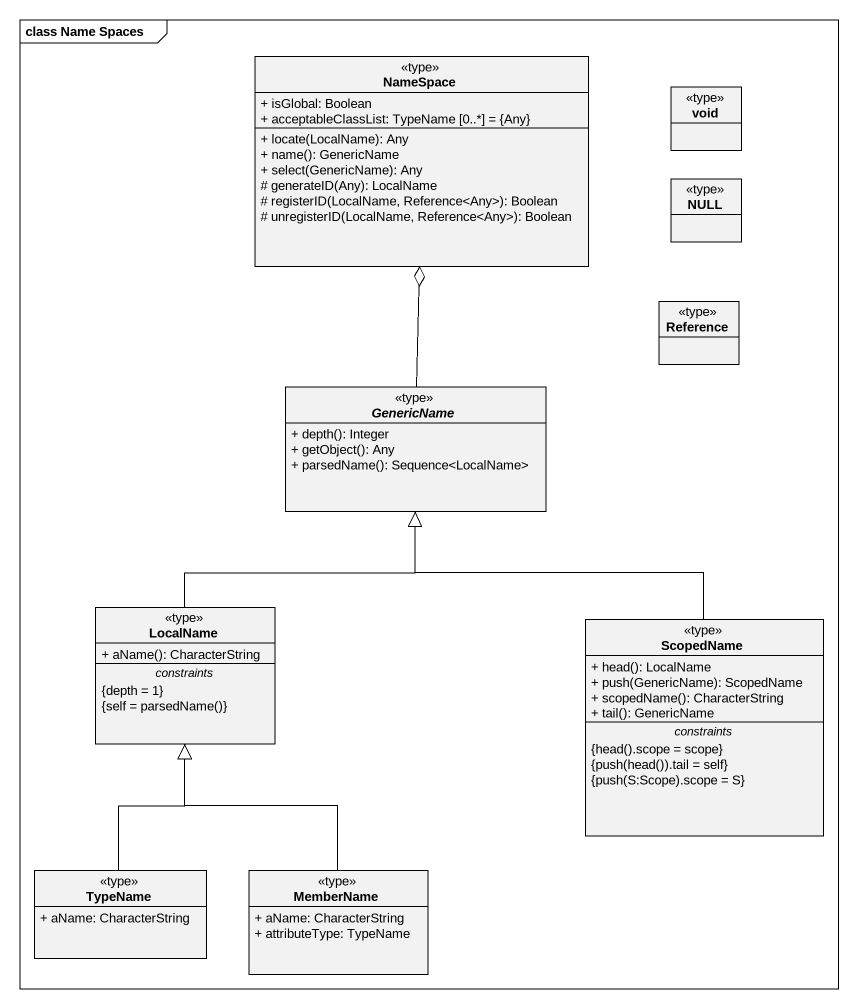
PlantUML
@startuml
mainframe class Name Spaces
hide circle
hide empty members
skinparam classAttributeIconSize 0
class "NameSpace" as NameSpace_ <<type>> {
  + isGlobal: Boolean
  + acceptableClassList: TypeName [0..*] = {Any}
  + locate(LocalName): Any
  + name(): GenericName
  + select(GenericName): Any
  # generateID(Any): LocalName
  # registerID(LocalName, Reference<Any>): Boolean
  # unregisterID(LocalName, Reference<Any>): Boolean
}
class void <<type>>
class NULL <<type>>
class Reference <<type>>
abstract class GenericName <<type>> {
  + depth(): Integer
  + getObject(): Any
  + parsedName(): Sequence<LocalName>
}
class LocalName <<type>> {
  + aName(): CharacterString
  -- constraints --
  {depth = 1}
  {field} {self = parsedName()}
}
class ScopedName <<type>> {
  + head(): LocalName
  + push(GenericName): ScopedName
  + scopedName(): CharacterString
  + tail(): GenericName
  -- constraints --
  {field} {head().scope = scope}
  {field} {push(head()).tail = self}
  {field} {push(S:Scope).scope = S}
}
class TypeName <<type>> {
  + aName: CharacterString
}
class MemberName <<type>> {
  + aName: CharacterString
  + attributeType: TypeName
}
GenericName -up-o NameSpace_
LocalName -up-|> GenericName
ScopedName -up-|> GenericName
TypeName -up-|> LocalName
MemberName -up-|> LocalName
@enduml
